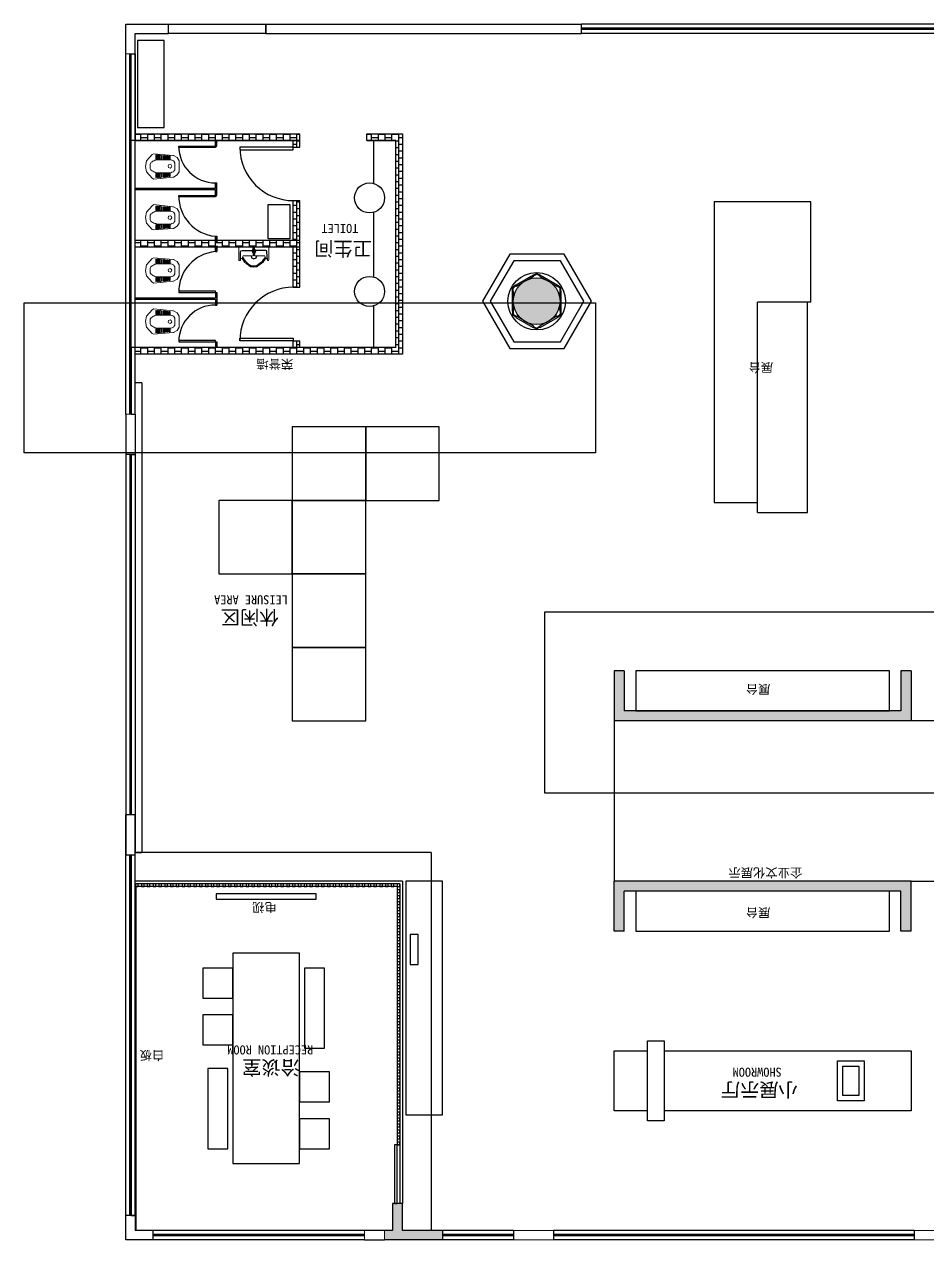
# Model space of a CAD drawing. Header units: millimetres. Extents: x 5625199 to 7433318, y -3316392 to -2552493.
# Drawn here: x 5992127 to 6005653, y -2653866 to -2635666 of the extents above; entities that cross this region are included whole.
import ezdxf

# ---------------------------------------------------------------- set-up
doc = ezdxf.new("R2010")
doc.units = ezdxf.units.MM
for name, color, linetype in [('155', 155, 'Continuous'), ('250', 250, 'Continuous'), ('PL-固定家具', 155, 'Continuous'), ('PL-固定落地', 155, 'Continuous'), ('PL-文字标注', 2, 'Continuous'), ('PL-新建墙体', 5, 'Continuous'), ('PL-活动家具', 15, 'Continuous'), ('PL-门', 4, 'Continuous')]:
    doc.layers.add(name, color=color, linetype=linetype)
doc.styles.add('黑体', font='simhei.ttf')
pattern_1 = [(270, (11647404.49, -4816425.33), (101.6, -2e-14), []), (360, (11647404.493, -4816425.334), (101.6, 50.8), [101.6, -101.6])]

# ---------------------------------------------------------------- blocks, each defined once
blk = doc.blocks.new('GRDRDRD')
at = {"lineweight": 9}
for points in [[(5099847, -2519310), (5099792, -2519279), (5099760, -2519231), (5099760, -2519145), (5099760, -2519066), (5099792, -2519018), (5099847, -2518987)], [(5099823, -2519097), (5099839, -2519073)], [(5099839, -2519073), (5099847, -2519066), (5099863, -2519058), (5099871, -2519058), (5099886, -2519050), (5100100, -2519050)], [(5099847, -2518987), (5099855, -2518987)], [(5100139, -2518955), (5099855, -2518987)], [(5100100, -2519050), (5100107, -2519050)], [(5100107, -2519050), (5100123, -2519058), (5100139, -2519066), (5100155, -2519073), (5100163, -2519081), (5100178, -2519089), (5100186, -2519097)], [(5100139, -2518955), (5100163, -2518971)], [(5100163, -2518971), (5100250, -2519066), (5100265, -2519145), (5100250, -2519231), (5100163, -2519326)], [(5099823, -2519200), (5099823, -2519097)], [(5099839, -2519223), (5099823, -2519200)], [(5100107, -2519247), (5100100, -2519247), (5099886, -2519247), (5099871, -2519239), (5099863, -2519239), (5099847, -2519231), (5099839, -2519223)], [(5100107, -2519239), (5100100, -2519247)], [(5100186, -2519200), (5100178, -2519208), (5100163, -2519216), (5100155, -2519223), (5100139, -2519231), (5100123, -2519239), (5100107, -2519239)], [(5100186, -2519097), (5100194, -2519113)], [(5100194, -2519176), (5100186, -2519200)], [(5100194, -2519176), (5100194, -2519113)], [(5100139, -2519334), (5099855, -2519310), (5099847, -2519310)], [(5100163, -2519326), (5100139, -2519334)]]:
    blk.add_lwpolyline(points, dxfattribs=at)
at = {"lineweight": 13}
for points in [[(5099894, -2518995), (5099910, -2518995), (5099910, -2519042), (5099894, -2519042)], [(5099926, -2518995), (5099942, -2518995), (5099942, -2519042), (5099926, -2519042)], [(5099950, -2518995), (5099965, -2518987), (5099965, -2519042), (5099950, -2519042)], [(5099981, -2518987), (5099997, -2518987), (5099997, -2519042), (5099981, -2519042)], [(5100013, -2518987), (5100021, -2518987), (5100021, -2519042), (5100013, -2519042)], [(5100052, -2519042), (5100036, -2519042), (5100036, -2518979), (5100052, -2518979)], [(5100084, -2519042), (5100068, -2519042), (5100068, -2518979), (5100084, -2518979)], [(5100107, -2519042), (5100100, -2519042), (5100100, -2518979), (5100107, -2518979)], [(5099894, -2519176), (5099878, -2519168), (5099871, -2519152), (5099878, -2519129), (5099894, -2519121), (5099918, -2519129), (5099926, -2519152), (5099918, -2519168)], [(5100084, -2519318), (5100068, -2519318), (5100068, -2519255), (5100084, -2519255)], [(5100100, -2519318), (5100100, -2519255), (5100107, -2519255), (5100107, -2519318)]]:
    blk.add_lwpolyline(points, close=True, dxfattribs=at)
for points in [[(5099894, -2519302), (5099894, -2519255), (5099910, -2519255), (5099910, -2519302)], [(5099926, -2519302), (5099926, -2519255), (5099942, -2519255), (5099942, -2519302)], [(5099950, -2519302), (5099950, -2519255), (5099965, -2519255), (5099965, -2519302)], [(5099981, -2519310), (5099981, -2519255), (5099997, -2519255), (5099997, -2519310)], [(5100013, -2519310), (5100013, -2519255), (5100021, -2519255), (5100021, -2519310)], [(5100036, -2519310), (5100036, -2519255), (5100052, -2519255), (5100052, -2519318), (5100036, -2519310)], [(5099910, -2519302), (5099894, -2519302)], [(5099942, -2519302), (5099926, -2519302)], [(5099965, -2519302), (5099950, -2519302)], [(5099997, -2519310), (5099981, -2519310)], [(5100021, -2519310), (5100013, -2519310)]]:
    blk.add_lwpolyline(points, dxfattribs=at)
blk = doc.blocks.new('SFSEEE')
at = {"lineweight": 9}
for points in [[(5103261, -2495352), (5103269, -2495352), (5103269, -2495375), (5103261, -2495375), (5103072, -2495375), (5103072, -2494925), (5103261, -2494925), (5103269, -2494933), (5103269, -2494949), (5103261, -2494949)], [(5103198, -2495139), (5103198, -2495012), (5103198, -2494989), (5103222, -2494981), (5103238, -2494973)], [(5103246, -2494949), (5103238, -2494957), (5103238, -2494965), (5103238, -2494973), (5103269, -2494996), (5103293, -2495012), (5103317, -2495036), (5103340, -2495075), (5103364, -2495107), (5103364, -2495123), (5103372, -2495154), (5103364, -2495178), (5103364, -2495202), (5103340, -2495233), (5103317, -2495265), (5103293, -2495289), (5103269, -2495304), (5103238, -2495328), (5103238, -2495336), (5103238, -2495344), (5103246, -2495352)], [(5103238, -2495328), (5103222, -2495320), (5103198, -2495312), (5103198, -2495296), (5103198, -2495162)]]:
    blk.add_lwpolyline(points, dxfattribs=at)
at = {"lineweight": 25}
for points in [[(5103261, -2494949), (5103143, -2494957), (5103127, -2494957), (5103119, -2494973), (5103119, -2495123)], [(5103222, -2494981), (5103230, -2494989), (5103261, -2495012), (5103285, -2495028), (5103301, -2495044), (5103332, -2495083), (5103348, -2495107), (5103356, -2495131), (5103356, -2495154), (5103356, -2495170), (5103348, -2495194), (5103332, -2495225), (5103301, -2495257), (5103285, -2495273), (5103261, -2495289), (5103230, -2495312), (5103222, -2495320)], [(5103072, -2495146), (5103096, -2495146), (5103104, -2495139)], [(5103104, -2495162), (5103096, -2495162), (5103072, -2495162), (5103072, -2495139)], [(5103261, -2495352), (5103143, -2495352), (5103127, -2495344), (5103119, -2495328), (5103119, -2495178)], [(5103159, -2495139), (5103159, -2495131)], [(5103159, -2495162), (5103159, -2495154)], [(5103167, -2495146), (5103175, -2495146), (5103182, -2495146)], [(5103167, -2495154), (5103175, -2495154), (5103182, -2495154)], [(5103175, -2495162), (5103175, -2495154)], [(5103182, -2495146), (5103190, -2495146), (5103190, -2495139), (5103190, -2495162), (5103190, -2495139), (5103190, -2495162), (5103182, -2495154)], [(5103198, -2495194), (5103230, -2495186), (5103246, -2495154), (5103230, -2495115), (5103198, -2495107)]]:
    blk.add_lwpolyline(points, dxfattribs=at)
for points in [[(5103072, -2495139), (5103072, -2495162), (5103072, -2495146)], [(5103127, -2495123), (5103111, -2495131), (5103104, -2495154), (5103111, -2495170), (5103127, -2495178), (5103151, -2495170), (5103159, -2495154), (5103151, -2495131)], [(5103143, -2495154), (5103135, -2495146), (5103127, -2495146), (5103119, -2495154), (5103127, -2495162), (5103135, -2495162)], [(5103175, -2495162), (5103175, -2495139), (5103167, -2495139), (5103167, -2495162)]]:
    blk.add_lwpolyline(points, close=True, dxfattribs=at)
blk = doc.blocks.new('G$CFB626B85')
at = {"layer": 'PL-活动家具'}
for points in [[(1100, 3300), (2200, 3300), (2200, 4400), (1100, 4400)], [(1100, 2200), (2200, 2200), (2200, 3300), (1100, 3300)], [(1100, 1100), (2200, 1100), (2200, 2200), (1100, 2200)], [(2200, 1100), (3300, 1100), (3300, 2200), (2200, 2200)], [(0, 0), (1100, 0), (1100, 1100), (0, 1100)], [(1100, 0), (2200, 0), (2200, 1100), (1100, 1100)]]:
    blk.add_lwpolyline(points, close=True, dxfattribs=at)

msp = doc.modelspace()

# ---------------------------------------------------------------- hatches: boundary and pattern name
at = {"layer": 'PL-新建墙体'}
h = msp.add_hatch(dxfattribs=at)
h.set_pattern_fill('AR-B88', color=250, scale=0.5, angle=270)
h.set_pattern_definition(pattern_1)
h.paths.add_polyline_path([(5993788.37, -2640605.97), (5997788.54, -2640605.99), (5997788.54, -2637305.61), (5997254.33, -2637305.61), (5997254.33, -2637405.71), (5997688.33, -2637405.71), (5997688.33, -2640503.89), (5993788.37, -2640503.87)])
h.paths.add_polyline_path([(5993788.37, -2639004.8), (5996254.33, -2639004.8), (5996254.33, -2638904.8), (5993788.37, -2638904.8)])
h.paths.add_polyline_path([(5996154.33, -2639004.8), (5996154.33, -2639604.11), (5996254.33, -2639604.11), (5996254.33, -2639004.8)])
h.paths.add_polyline_path([(5996254.33, -2638904.8), (5996254.33, -2638305.71), (5996154.33, -2638305.71), (5996154.33, -2638904.8)])
h.paths.add_polyline_path([(5996154.33, -2640503.88), (5996254.33, -2640503.88), (5996254.33, -2640404.11), (5996154.33, -2640404.11), (5996154.33, -2640503.88)])
h.paths.add_polyline_path([(5996154.33, -2637405.71), (5996154.33, -2637505.71), (5996254.33, -2637505.71), (5996254.33, -2637405.71)])
h.paths.add_polyline_path([(5996254.33, -2637405.71), (5996254.33, -2637305.61), (5993788.38, -2637305.61), (5993788.38, -2637405.71), (5996154.33, -2637405.71)])
h = msp.add_hatch(dxfattribs=at)
h.set_pattern_fill('AR-B88', color=250, scale=0.5, angle=270)
h.set_pattern_definition(pattern_1)
h.paths.add_polyline_path([(6015557.93, -2648645.67), (6016057.93, -2648645.67), (6016057.93, -2648495.67), (6016057.91, -2648095.67), (6015417.93, -2648095.67), (6015417.93, -2648495.67), (6012806.8, -2648495.67), (6012806.8, -2649245.67), (6012956.8, -2649245.67), (6012956.8, -2648645.67), (6015417.93, -2648645.67)])
h.paths.add_polyline_path([(6016057.93, -2646095.67), (6016057.83, -2645945.67), (6015557.93, -2645945.67), (6015417.66, -2645945.67), (6012956.8, -2645945.67), (6012956.8, -2645345.67), (6012806.8, -2645345.67), (6012806.8, -2646095.67), (6015417.93, -2646095.67), (6015417.93, -2646495.67), (6016057.85, -2646495.67)])
h.paths.add_polyline_path([(6012206.8, -2646095.67), (6012206.8, -2645345.67), (6012056.8, -2645345.67), (6012056.8, -2645945.67), (6007953.18, -2645945.67), (6007953.18, -2645345.67), (6007803.18, -2645345.67), (6007803.18, -2646095.67)])
h.paths.add_polyline_path([(6007803.18, -2648495.67), (6007803.18, -2649245.67), (6007953.18, -2649245.67), (6007953.18, -2648645.67), (6012056.8, -2648645.67), (6012056.8, -2649245.67), (6012206.8, -2649245.67), (6012206.8, -2648495.67)])
h.paths.add_polyline_path([(6000957.9, -2648495.67), (6000957.9, -2649245.67), (6001107.9, -2649245.67), (6001107.9, -2648645.67), (6005253.18, -2648645.67), (6005253.18, -2649245.67), (6005403.18, -2649245.67), (6005403.18, -2648495.67)])
h.paths.add_polyline_path([(6005403.18, -2646095.67), (6005403.18, -2645345.67), (6005253.18, -2645345.67), (6005253.18, -2645945.67), (6001107.9, -2645945.67), (6001107.9, -2645345.67), (6000957.9, -2645345.67), (6000957.9, -2646095.67)])
h.paths.add_polyline_path([(5998388.54, -2653865.78), (5998388.54, -2653805.78), (5998388.54, -2653785.78), (5998388.54, -2653725.78), (5997788.54, -2653725.78), (5997788.54, -2653325.78), (5997638.54, -2653325.78), (5997638.54, -2653725.78), (5997517.95, -2653725.78), (5997517.95, -2653865.78)])
h.paths.add_polyline_path([(5999448.02, -2639812.23, 1), (6000148.02, -2639812.23, 1)])
h.paths.add_polyline_path([(6013567.95, -2637635.61, 1), (6014267.95, -2637635.61, 1)])

# ---------------------------------------------------------------- linework, layer by layer
at = {"ltscale": 500}
for p, q in [((5993648.36, -2636105.38), (5993648.36, -2635665.61)), ((5993648.36, -2635665.61), (5994284.18, -2635665.61)), ((5995743.37, -2635665.61), (6000471.11, -2635665.61)), ((5993788.36, -2636105.38), (5993788.36, -2635805.61)), ((5993788.36, -2635805.61), (5994284.18, -2635805.61)), ((5995743.37, -2635805.61), (6000471.11, -2635805.61)), ((5993788.36, -2637305.61), (5993788.36, -2637305.61)), ((5997788.54, -2637305.61), (5997788.54, -2639208.25)), ((5993788.36, -2637405.71), (5996254.33, -2637405.71)), ((5993648.37, -2641505.43), (5993648.37, -2642105.61)), ((5993788.37, -2641505.43), (5993788.37, -2642105.61)), ((5993648.37, -2648105.61), (5993648.37, -2647505.61)), ((5993648.37, -2647505.61), (5993648.37, -2648105.61)), ((5993788.37, -2648105.61), (5993788.37, -2647505.61)), ((5993788.37, -2647505.61), (5993788.37, -2648060.67))]:
    msp.add_line(p, q, dxfattribs=at)
at = {"color": 255, "ltscale": 500}
for p, q in [((5994284.18, -2635805.61), (5994284.18, -2635665.61)), ((5995743.37, -2635805.61), (5995743.37, -2635665.61)), ((5993788.38, -2642105.61), (5993648.37, -2642105.61)), ((5993788.37, -2647505.61), (5993648.37, -2647505.61)), ((5993788.37, -2648105.61), (5993648.37, -2648105.61)), ((5993648.35, -2653865.78), (5993648.37, -2653505.61)), ((5993788.37, -2653505.61), (5993648.37, -2653505.61)), ((5993788.37, -2653505.61), (5993788.36, -2653725.78)), ((5994050.04, -2653725.78), (5993788.36, -2653725.78)), ((5997517.95, -2653725.78), (5997217.95, -2653725.78)), ((5994050.04, -2653865.78), (5993648.35, -2653865.78)), ((5997217.95, -2653865.78), (5997517.95, -2653865.78))]:
    msp.add_line(p, q, dxfattribs=at)
at = {"color": 255, "lineweight": 9}
for p, q in [((5995743.37, -2635665.61), (6000471.11, -2635665.61)), ((5995743.37, -2635805.61), (6000471.11, -2635805.61)), ((5993648.36, -2636105.38), (5993788.36, -2636105.38)), ((5993648.36, -2641505.43), (5993788.37, -2641505.43)), ((5997217.95, -2653865.78), (5997217.95, -2653725.78)), ((5997517.95, -2653865.78), (5997517.95, -2653725.78)), ((6000050.04, -2653725.78), (5999450.04, -2653725.78)), ((6006050.04, -2653725.78), (6005450.04, -2653725.78)), ((6000050.04, -2653865.78), (5999450.04, -2653865.78)), ((6006050.04, -2653865.78), (6005450.04, -2653865.78))]:
    msp.add_line(p, q, dxfattribs=at)
at = {"color": 255}
for p, q in [((6000471.11, -2635805.61), (6000471.11, -2635665.61)), ((5994050.04, -2653725.78), (5994050.04, -2653865.78)), ((5999450.04, -2653725.78), (5999450.04, -2653865.78)), ((6000050.04, -2653725.78), (6000050.04, -2653865.78)), ((6005450.04, -2653725.78), (6005450.04, -2653865.78))]:
    msp.add_line(p, q, dxfattribs=at)
at = {"color": 250, "ltscale": 500}
for p, q in [((6012925.23, -2635665.61), (6000471.11, -2635665.61)), ((6012925.23, -2635805.61), (6000471.11, -2635805.61)), ((5993648.37, -2641505.43), (5993648.37, -2636105.43)), ((5993788.37, -2641505.43), (5993788.37, -2636105.43)), ((5993648.37, -2642105.61), (5993648.37, -2647505.61)), ((5993788.37, -2642105.61), (5993788.37, -2647505.61)), ((5993648.37, -2653505.61), (5993648.37, -2648105.61)), ((5993788.37, -2653505.61), (5993788.37, -2648105.61)), ((5993788.37, -2653505.61), (5993788.37, -2650337.7)), ((5997217.95, -2653725.78), (5994050.04, -2653725.78)), ((5999450.04, -2653725.78), (5998388.54, -2653725.78)), ((6005450.04, -2653725.78), (6000050.04, -2653725.78)), ((5997217.95, -2653865.78), (5994050.04, -2653865.78)), ((5999450.04, -2653865.78), (5998388.54, -2653865.78)), ((6005450.04, -2653865.78), (6000050.04, -2653865.78))]:
    msp.add_line(p, q, dxfattribs=at)
at = {"color": 3, "ltscale": 500}
for p, q in [((6012925.23, -2635725.61), (6000471.11, -2635725.61)), ((6012925.23, -2635745.61), (6000471.11, -2635745.61)), ((5993708.37, -2641505.43), (5993708.37, -2636105.43)), ((5993728.37, -2641505.43), (5993728.37, -2636105.43)), ((5993708.37, -2642105.61), (5993708.37, -2647505.61)), ((5993728.37, -2642105.61), (5993728.37, -2647505.61)), ((5993708.37, -2653505.61), (5993708.37, -2648105.61)), ((5993728.37, -2653505.61), (5993728.37, -2648105.61)), ((5997217.95, -2653785.78), (5994050.04, -2653785.78)), ((5997217.95, -2653805.78), (5994050.04, -2653805.78)), ((5999450.04, -2653785.78), (5998388.54, -2653785.78)), ((5999450.04, -2653805.78), (5998388.54, -2653805.78)), ((6005450.04, -2653785.78), (6000050.04, -2653785.78)), ((6005450.04, -2653805.78), (6000050.04, -2653805.78))]:
    msp.add_line(p, q, dxfattribs=at)
at = {"layer": '155', "color": 6, "ltscale": 500}
for points in [[(5992126.69, -2639838.2), (6000680.89, -2639838.2), (6000680.89, -2642081.92), (5992126.69, -2642081.92)], [(5999920.13, -2644462.37), (6016713.01, -2644462.37), (6016713.01, -2647179.38), (5999920.13, -2647179.38)]]:
    msp.add_lwpolyline(points, close=True, dxfattribs=at)
at = {"layer": '250', "ltscale": 500}
for p, q in [((6000957.9, -2646095.67), (6000957.9, -2648495.67)), ((6007803.18, -2646095.67), (6005403.18, -2646095.67)), ((6005403.18, -2648495.67), (6007803.18, -2648495.67))]:
    msp.add_line(p, q, dxfattribs=at)
msp.add_lwpolyline([(5995743.37, -2635805.61), (5994284.18, -2635805.61), (5994284.18, -2635665.61), (5995743.37, -2635665.61)], close=True, dxfattribs=at)
at = {"layer": 'PL-固定家具', "ltscale": 500}
for p, q in [((5994988.35, -2637490.72), (5994988.35, -2637405.95)), ((5994988.35, -2637490.72), (5995008.35, -2637490.72)), ((5995008.35, -2637490.72), (5995008.35, -2637405.95)), ((5994988.35, -2638125.49), (5994988.35, -2638040.72)), ((5994988.35, -2638040.72), (5995008.35, -2638040.72)), ((5995008.35, -2638230.25), (5995008.35, -2638040.72)), ((5994988.35, -2638125.49), (5993788.35, -2638125.49)), ((5994988.35, -2638145.49), (5993788.35, -2638145.49)), ((5994988.35, -2638230.25), (5994988.35, -2638145.49)), ((5994988.35, -2638230.25), (5995008.35, -2638230.25)), ((5994988.35, -2638925.03), (5994988.35, -2638840.25)), ((5994988.35, -2638840.25), (5994988.35, -2638925.02)), ((5994988.35, -2638840.25), (5995008.35, -2638840.25)), ((5995008.35, -2638925.03), (5995008.35, -2638840.25)), ((5995008.35, -2638840.25), (5995008.35, -2638925.02)), ((5994988.35, -2638984.79), (5994988.35, -2639069.57)), ((5994988.35, -2639069.57), (5994988.35, -2638984.8)), ((5995008.35, -2638984.79), (5995008.35, -2639069.57)), ((5995008.35, -2639069.57), (5995008.35, -2638984.8)), ((5994988.35, -2639069.57), (5995008.35, -2639069.57)), ((5994988.35, -2639679.57), (5994988.35, -2639764.33)), ((5994988.35, -2639679.57), (5995008.35, -2639679.57)), ((5995008.35, -2639679.57), (5995008.35, -2639869.1)), ((5994988.35, -2639764.33), (5993788.35, -2639764.33)), ((5994988.35, -2639784.33), (5993788.35, -2639784.33)), ((5994988.35, -2639784.33), (5994988.35, -2639869.1)), ((5994988.35, -2639869.1), (5995008.35, -2639869.1)), ((5994988.35, -2640419.1), (5994988.35, -2640503.87)), ((5994988.35, -2640419.1), (5995008.35, -2640419.1)), ((5995008.35, -2640419.1), (5995008.35, -2640503.87)), ((5997748.54, -2648535.67), (5993788.37, -2648535.67)), ((5997708.54, -2648575.67), (5993788.37, -2648575.67)), ((5997708.54, -2648575.67), (5997708.54, -2652445.78)), ((5997748.54, -2648535.67), (5997748.54, -2652445.78))]:
    msp.add_line(p, q, dxfattribs=at)
at = {"layer": 'PL-固定家具', "color": 8}
for p, q in [((5999747.33, -2639424.18), (5999788.03, -2639401.98)), ((5999752.12, -2639432.96), (5999792.81, -2639410.76)), ((5999843.93, -2639432.96), (5999803.23, -2639410.76)), ((5999848.72, -2639424.18), (5999808.02, -2639401.98)), ((5999436.61, -2639662.11), (5999437.74, -2639615.76)), ((5999446.61, -2639662.35), (5999447.74, -2639616.01)), ((5999487.31, -2639574.3), (5999447.74, -2639598.45)), ((5999492.52, -2639582.84), (5999452.95, -2639606.98)), ((6000103.53, -2639582.84), (6000143.1, -2639606.98)), ((6000108.74, -2639574.3), (6000148.31, -2639598.45)), ((6000149.43, -2639662.35), (6000148.31, -2639616.01)), ((6000159.43, -2639662.11), (6000158.3, -2639615.76)), ((5999436.61, -2639962.35), (5999437.74, -2640008.69)), ((5999446.61, -2639962.11), (5999447.74, -2640008.45)), ((5999487.31, -2640050.16), (5999447.74, -2640026.01)), ((5999492.52, -2640041.62), (5999452.95, -2640017.47)), ((6000103.53, -2640041.62), (6000143.1, -2640017.47)), ((6000108.74, -2640050.16), (6000148.31, -2640026.01)), ((6000149.43, -2639962.11), (6000148.31, -2640008.45)), ((6000159.43, -2639962.35), (6000158.3, -2640008.69)), ((5999747.33, -2640200.28), (5999788.03, -2640222.47)), ((5999752.12, -2640191.5), (5999792.81, -2640213.69)), ((5999843.93, -2640191.5), (5999803.23, -2640213.69)), ((5999848.72, -2640200.28), (5999808.02, -2640222.47))]:
    msp.add_line(p, q, dxfattribs=at)
for points in [[(5999668.12, -2639487.23), (5999754.72, -2639437.23), (5999744.72, -2639419.91), (5999484.91, -2639569.91), (5999494.91, -2639587.23), (5999581.52, -2639537.23)], [(6000014.53, -2639537.23), (6000101.13, -2639587.23), (6000111.13, -2639569.91), (5999851.32, -2639419.91), (5999841.32, -2639437.23), (5999927.93, -2639487.23)], [(5999451.61, -2639762.23), (5999451.61, -2639662.23), (5999431.61, -2639662.23), (5999431.61, -2639962.23), (5999451.61, -2639962.23), (5999451.61, -2639862.23)], [(6000144.43, -2639862.23), (6000144.43, -2639962.23), (6000164.43, -2639962.23), (6000164.43, -2639662.23), (6000144.43, -2639662.23), (6000144.43, -2639762.23)], [(5999581.52, -2640087.23), (5999494.91, -2640037.23), (5999484.91, -2640054.55), (5999744.72, -2640204.55), (5999754.72, -2640187.23), (5999668.12, -2640137.23)], [(5999927.93, -2640137.23), (5999841.32, -2640187.23), (5999851.32, -2640204.55), (6000111.13, -2640054.55), (6000101.13, -2640037.23), (6000014.53, -2640087.23)]]:
    msp.add_lwpolyline(points, dxfattribs=at)
at = {"layer": 'PL-固定家具', "color": 250, "ltscale": 500}
for points in [[(5993793.54, -2648575.67), (5993833.54, -2648575.67), (5993833.54, -2648535.67), (5993793.54, -2648535.67)], [(5993880.54, -2648575.67), (5993920.54, -2648575.67), (5993920.54, -2648535.67), (5993880.54, -2648535.67)], [(5993967.54, -2648575.67), (5994007.54, -2648575.67), (5994007.54, -2648535.67), (5993967.54, -2648535.67)], [(5994054.54, -2648575.67), (5994094.54, -2648575.67), (5994094.54, -2648535.67), (5994054.54, -2648535.67)], [(5994141.54, -2648575.67), (5994181.54, -2648575.67), (5994181.54, -2648535.67), (5994141.54, -2648535.67)], [(5994228.54, -2648575.67), (5994268.54, -2648575.67), (5994268.54, -2648535.67), (5994228.54, -2648535.67)], [(5994315.54, -2648575.67), (5994355.54, -2648575.67), (5994355.54, -2648535.67), (5994315.54, -2648535.67)], [(5994402.54, -2648575.67), (5994442.54, -2648575.67), (5994442.54, -2648535.67), (5994402.54, -2648535.67)], [(5994489.54, -2648575.67), (5994529.54, -2648575.67), (5994529.54, -2648535.67), (5994489.54, -2648535.67)], [(5994576.54, -2648575.67), (5994616.54, -2648575.67), (5994616.54, -2648535.67), (5994576.54, -2648535.67)], [(5994663.54, -2648575.67), (5994703.54, -2648575.67), (5994703.54, -2648535.67), (5994663.54, -2648535.67)], [(5994750.54, -2648575.67), (5994790.54, -2648575.67), (5994790.54, -2648535.67), (5994750.54, -2648535.67)], [(5994837.54, -2648575.67), (5994877.54, -2648575.67), (5994877.54, -2648535.67), (5994837.54, -2648535.67)], [(5994924.54, -2648575.67), (5994964.54, -2648575.67), (5994964.54, -2648535.67), (5994924.54, -2648535.67)], [(5995011.54, -2648575.67), (5995051.54, -2648575.67), (5995051.54, -2648535.67), (5995011.54, -2648535.67)], [(5995098.54, -2648575.67), (5995138.54, -2648575.67), (5995138.54, -2648535.67), (5995098.54, -2648535.67)], [(5995185.54, -2648575.67), (5995225.54, -2648575.67), (5995225.54, -2648535.67), (5995185.54, -2648535.67)], [(5995272.54, -2648575.67), (5995312.54, -2648575.67), (5995312.54, -2648535.67), (5995272.54, -2648535.67)], [(5995359.54, -2648575.67), (5995399.54, -2648575.67), (5995399.54, -2648535.67), (5995359.54, -2648535.67)], [(5995446.54, -2648575.67), (5995486.54, -2648575.67), (5995486.54, -2648535.67), (5995446.54, -2648535.67)], [(5995533.54, -2648575.67), (5995573.54, -2648575.67), (5995573.54, -2648535.67), (5995533.54, -2648535.67)], [(5995620.54, -2648575.67), (5995660.54, -2648575.67), (5995660.54, -2648535.67), (5995620.54, -2648535.67)], [(5995707.54, -2648575.67), (5995747.54, -2648575.67), (5995747.54, -2648535.67), (5995707.54, -2648535.67)], [(5995794.54, -2648575.67), (5995834.54, -2648575.67), (5995834.54, -2648535.67), (5995794.54, -2648535.67)], [(5995881.54, -2648575.67), (5995921.54, -2648575.67), (5995921.54, -2648535.67), (5995881.54, -2648535.67)], [(5995968.54, -2648575.67), (5996008.54, -2648575.67), (5996008.54, -2648535.67), (5995968.54, -2648535.67)], [(5996055.54, -2648575.67), (5996095.54, -2648575.67), (5996095.54, -2648535.67), (5996055.54, -2648535.67)], [(5996142.54, -2648575.67), (5996182.54, -2648575.67), (5996182.54, -2648535.67), (5996142.54, -2648535.67)], [(5996229.54, -2648575.67), (5996269.54, -2648575.67), (5996269.54, -2648535.67), (5996229.54, -2648535.67)], [(5996316.54, -2648575.67), (5996356.54, -2648575.67), (5996356.54, -2648535.67), (5996316.54, -2648535.67)], [(5996403.54, -2648575.67), (5996443.54, -2648575.67), (5996443.54, -2648535.67), (5996403.54, -2648535.67)], [(5996490.54, -2648575.67), (5996530.54, -2648575.67), (5996530.54, -2648535.67), (5996490.54, -2648535.67)], [(5996577.54, -2648575.67), (5996617.54, -2648575.67), (5996617.54, -2648535.67), (5996577.54, -2648535.67)], [(5996664.54, -2648575.67), (5996704.54, -2648575.67), (5996704.54, -2648535.67), (5996664.54, -2648535.67)], [(5996751.54, -2648575.67), (5996791.54, -2648575.67), (5996791.54, -2648535.67), (5996751.54, -2648535.67)], [(5996838.54, -2648575.67), (5996878.54, -2648575.67), (5996878.54, -2648535.67), (5996838.54, -2648535.67)], [(5996925.54, -2648575.67), (5996965.54, -2648575.67), (5996965.54, -2648535.67), (5996925.54, -2648535.67)], [(5997012.54, -2648575.67), (5997052.54, -2648575.67), (5997052.54, -2648535.67), (5997012.54, -2648535.67)], [(5997099.54, -2648575.67), (5997139.54, -2648575.67), (5997139.54, -2648535.67), (5997099.54, -2648535.67)], [(5997186.54, -2648575.67), (5997226.54, -2648575.67), (5997226.54, -2648535.67), (5997186.54, -2648535.67)], [(5997273.54, -2648575.67), (5997313.54, -2648575.67), (5997313.54, -2648535.67), (5997273.54, -2648535.67)], [(5997360.54, -2648575.67), (5997400.54, -2648575.67), (5997400.54, -2648535.67), (5997360.54, -2648535.67)], [(5997447.54, -2648575.67), (5997487.54, -2648575.67), (5997487.54, -2648535.67), (5997447.54, -2648535.67)], [(5997534.54, -2648575.67), (5997574.54, -2648575.67), (5997574.54, -2648535.67), (5997534.54, -2648535.67)], [(5997621.54, -2648575.67), (5997661.54, -2648575.67), (5997661.54, -2648535.67), (5997621.54, -2648535.67)], [(5997708.54, -2648665.67), (5997748.54, -2648665.67), (5997748.54, -2648625.67), (5997708.54, -2648625.67)], [(5997708.54, -2648755.67), (5997748.54, -2648755.67), (5997748.54, -2648715.67), (5997708.54, -2648715.67)], [(5997708.54, -2648845.67), (5997748.54, -2648845.67), (5997748.54, -2648805.67), (5997708.54, -2648805.67)], [(5997708.54, -2648935.67), (5997748.54, -2648935.67), (5997748.54, -2648895.67), (5997708.54, -2648895.67)], [(5997708.54, -2649025.67), (5997748.54, -2649025.67), (5997748.54, -2648985.67), (5997708.54, -2648985.67)], [(5997708.54, -2649115.67), (5997748.54, -2649115.67), (5997748.54, -2649075.67), (5997708.54, -2649075.67)], [(5997708.54, -2649205.67), (5997748.54, -2649205.67), (5997748.54, -2649165.67), (5997708.54, -2649165.67)], [(5997708.54, -2649295.67), (5997748.54, -2649295.67), (5997748.54, -2649255.67), (5997708.54, -2649255.67)], [(5997708.54, -2649385.67), (5997748.54, -2649385.67), (5997748.54, -2649345.67), (5997708.54, -2649345.67)], [(5997708.54, -2649475.67), (5997748.54, -2649475.67), (5997748.54, -2649435.67), (5997708.54, -2649435.67)], [(5997708.54, -2649565.67), (5997748.54, -2649565.67), (5997748.54, -2649525.67), (5997708.54, -2649525.67)], [(5997708.54, -2649655.67), (5997748.54, -2649655.67), (5997748.54, -2649615.67), (5997708.54, -2649615.67)], [(5997708.54, -2649745.67), (5997748.54, -2649745.67), (5997748.54, -2649705.67), (5997708.54, -2649705.67)], [(5997708.54, -2649835.67), (5997748.54, -2649835.67), (5997748.54, -2649795.67), (5997708.54, -2649795.67)], [(5997708.54, -2649925.67), (5997748.54, -2649925.67), (5997748.54, -2649885.67), (5997708.54, -2649885.67)], [(5997708.54, -2650015.67), (5997748.54, -2650015.67), (5997748.54, -2649975.67), (5997708.54, -2649975.67)], [(5997708.54, -2650105.67), (5997748.54, -2650105.67), (5997748.54, -2650065.67), (5997708.54, -2650065.67)], [(5997708.54, -2650195.67), (5997748.54, -2650195.67), (5997748.54, -2650155.67), (5997708.54, -2650155.67)], [(5997708.54, -2650285.67), (5997748.54, -2650285.67), (5997748.54, -2650245.67), (5997708.54, -2650245.67)], [(5997708.54, -2650375.67), (5997748.54, -2650375.67), (5997748.54, -2650335.67), (5997708.54, -2650335.67)], [(5997708.54, -2650465.67), (5997748.54, -2650465.67), (5997748.54, -2650425.67), (5997708.54, -2650425.67)], [(5997708.54, -2650555.67), (5997748.54, -2650555.67), (5997748.54, -2650515.67), (5997708.54, -2650515.67)], [(5997708.54, -2650645.67), (5997748.54, -2650645.67), (5997748.54, -2650605.67), (5997708.54, -2650605.67)], [(5997708.54, -2650735.67), (5997748.54, -2650735.67), (5997748.54, -2650695.67), (5997708.54, -2650695.67)], [(5997708.54, -2650825.67), (5997748.54, -2650825.67), (5997748.54, -2650785.67), (5997708.54, -2650785.67)], [(5997708.54, -2650915.67), (5997748.54, -2650915.67), (5997748.54, -2650875.67), (5997708.54, -2650875.67)], [(5997708.54, -2651005.67), (5997748.54, -2651005.67), (5997748.54, -2650965.67), (5997708.54, -2650965.67)], [(5997708.54, -2651095.67), (5997748.54, -2651095.67), (5997748.54, -2651055.67), (5997708.54, -2651055.67)], [(5997708.54, -2651185.67), (5997748.54, -2651185.67), (5997748.54, -2651145.67), (5997708.54, -2651145.67)], [(5997708.54, -2651275.67), (5997748.54, -2651275.67), (5997748.54, -2651235.67), (5997708.54, -2651235.67)], [(5997708.54, -2651365.67), (5997748.54, -2651365.67), (5997748.54, -2651325.67), (5997708.54, -2651325.67)], [(5997708.54, -2651455.67), (5997748.54, -2651455.67), (5997748.54, -2651415.67), (5997708.54, -2651415.67)], [(5997708.54, -2651545.67), (5997748.54, -2651545.67), (5997748.54, -2651505.67), (5997708.54, -2651505.67)], [(5997708.54, -2651635.67), (5997748.54, -2651635.67), (5997748.54, -2651595.67), (5997708.54, -2651595.67)], [(5997708.54, -2651725.67), (5997748.54, -2651725.67), (5997748.54, -2651685.67), (5997708.54, -2651685.67)], [(5997708.54, -2651815.67), (5997748.54, -2651815.67), (5997748.54, -2651775.67), (5997708.54, -2651775.67)], [(5997708.54, -2651905.67), (5997748.54, -2651905.67), (5997748.54, -2651865.67), (5997708.54, -2651865.67)], [(5997708.54, -2651995.67), (5997748.54, -2651995.67), (5997748.54, -2651955.67), (5997708.54, -2651955.67)], [(5997708.54, -2652085.67), (5997748.54, -2652085.67), (5997748.54, -2652045.67), (5997708.54, -2652045.67)], [(5997708.54, -2652175.67), (5997748.54, -2652175.67), (5997748.54, -2652135.67), (5997708.54, -2652135.67)], [(5997708.54, -2652265.67), (5997748.54, -2652265.67), (5997748.54, -2652225.67), (5997708.54, -2652225.67)], [(5997708.54, -2652355.67), (5997748.54, -2652355.67), (5997748.54, -2652315.67), (5997708.54, -2652315.67)], [(5997708.54, -2652445.67), (5997748.54, -2652445.67), (5997748.54, -2652405.67), (5997708.54, -2652405.67)]]:
    msp.add_lwpolyline(points, close=True, dxfattribs=at)
at = {"layer": 'PL-固定家具', "ltscale": 500}
msp.add_lwpolyline([(5997708.54, -2648575.67), (5997748.54, -2648575.67), (5997748.54, -2648535.67), (5997708.54, -2648535.67)], close=True, dxfattribs=at)
at = {"layer": 'PL-固定家具'}
msp.add_lwpolyline([(5998023.54, -2649295.67), (5997903.54, -2649295.67), (5997903.54, -2649745.67), (5998023.54, -2649745.67)], close=True, dxfattribs=at)
at = {"layer": 'PL-固定家具', "color": 250}
msp.add_circle((5999798.02, -2639812.23), 430, dxfattribs=at)
at = {"layer": 'PL-固定家具'}
for centre in [(5999798.02, -2639402.23), (5999442.95, -2639607.23), (6000153.09, -2639607.23), (5999442.95, -2640017.23), (6000153.09, -2640017.23), (5999798.02, -2640222.23)]:
    msp.add_circle(centre, 10, dxfattribs=at)
at = {"layer": 'PL-固定落地', "color": 155, "ltscale": 500}
for p, q in [((5993888.37, -2641035.97), (5993788.38, -2641035.97)), ((5993888.37, -2641035.97), (5993888.37, -2648065.67)), ((5993788.37, -2648065.67), (5993888.37, -2648065.67))]:
    msp.add_line(p, q, dxfattribs=at)
at = {"layer": 'PL-固定落地', "color": 250, "ltscale": 500}
for p, q in [((5998218.54, -2648065.67), (5993788.37, -2648065.67)), ((5998218.54, -2648065.67), (5998218.54, -2653725.78)), ((5997748.54, -2652445.67), (5997748.54, -2653325.78))]:
    msp.add_line(p, q, dxfattribs=at)
at = {"layer": 'PL-固定落地', "color": 8, "ltscale": 500}
for q in [(5993788.37, -2648495.67), (5997788.54, -2653325.78)]:
    msp.add_line((5997788.54, -2648495.67), q, dxfattribs=at)
at = {"layer": 'PL-固定落地', "ltscale": 500}
msp.add_line((5997748.54, -2652445.78), (5997708.54, -2652445.78), dxfattribs=at)
at = {"layer": 'PL-固定落地', "color": 155, "ltscale": 500}
msp.add_lwpolyline([(5998388.54, -2651995.67), (5998388.54, -2648495.67), (5997838.54, -2648495.67), (5997838.54, -2651995.67)], close=True, dxfattribs=at)
at = {"layer": 'PL-新建墙体'}
for p, q in [((5993788.36, -2637305.61), (5996254.33, -2637305.61)), ((5996254.33, -2637405.71), (5996254.33, -2637305.61)), ((5997254.33, -2637305.61), (5997788.54, -2637305.61)), ((5997254.33, -2637405.71), (5997254.33, -2637305.61)), ((5997788.54, -2637305.61), (5997788.54, -2640605.99)), ((5996254.33, -2637405.71), (5993788.36, -2637405.71)), ((5996154.33, -2637505.71), (5996154.33, -2637405.71)), ((5996154.33, -2637505.71), (5996254.33, -2637505.71)), ((5996254.33, -2637505.71), (5996254.33, -2637405.71)), ((5997254.33, -2637405.71), (5997688.33, -2637405.71)), ((5997688.33, -2637405.71), (5997254.33, -2637405.71)), ((5997688.33, -2640503.89), (5997688.33, -2637405.71)), ((5996154.33, -2638905.61), (5996154.33, -2638305.71)), ((5996154.33, -2638305.71), (5996254.33, -2638305.71)), ((5996254.33, -2639604.11), (5996254.33, -2638305.71)), ((5996254.33, -2638904.8), (5993788.36, -2638904.8)), ((5996254.33, -2639004.8), (5993788.36, -2639004.8)), ((5996154.33, -2639604.11), (5996154.33, -2639003.99)), ((5996154.33, -2639604.11), (5996254.33, -2639604.11)), ((5996154.33, -2640503.89), (5996154.33, -2640404.11)), ((5996154.33, -2640404.11), (5996254.33, -2640404.11)), ((5996254.33, -2640503.89), (5996254.33, -2640404.11)), ((5997688.33, -2640503.89), (5993788.38, -2640503.87)), ((5997788.54, -2640605.99), (5993788.38, -2640605.97)), ((6001107.9, -2645345.67), (6000957.9, -2645345.67)), ((6000957.9, -2645345.67), (6000957.9, -2646095.67)), ((6001107.9, -2645345.67), (6001107.9, -2645945.67)), ((6005253.18, -2645345.67), (6005253.18, -2645945.67)), ((6005403.18, -2645345.67), (6005253.18, -2645345.67)), ((6005403.18, -2645345.67), (6005403.18, -2646095.67)), ((6005403.18, -2646095.67), (6000957.9, -2646095.67)), ((6005253.18, -2645945.67), (6001107.9, -2645945.67)), ((6005403.18, -2648495.67), (6000957.9, -2648495.67)), ((6000957.9, -2649245.67), (6000957.9, -2648495.67)), ((6005253.18, -2648645.67), (6001107.9, -2648645.67)), ((6001107.9, -2649245.67), (6001107.9, -2648645.67)), ((6005253.18, -2649245.67), (6005253.18, -2648645.67)), ((6005403.18, -2649245.67), (6005403.18, -2648495.67)), ((6001107.9, -2649245.67), (6000957.9, -2649245.67)), ((6005403.18, -2649245.67), (6005253.18, -2649245.67)), ((5997788.54, -2653325.78), (5997638.54, -2653325.78)), ((5997638.54, -2653325.78), (5997638.54, -2653725.78)), ((5997788.54, -2653725.78), (5997788.54, -2653325.78)), ((5997638.54, -2653725.78), (5997518.02, -2653725.78)), ((5998388.54, -2653725.78), (5997788.54, -2653725.78)), ((5998388.54, -2653725.78), (5998388.54, -2653865.78)), ((5998388.54, -2653865.78), (5997517.95, -2653865.78))]:
    msp.add_line(p, q, dxfattribs=at)
for points in [[(5993788.38, -2637405.71), (5993728.37, -2637405.71), (5993728.37, -2636105.43), (5993788.38, -2636105.43)], [(5993728.37, -2641505.43), (5993788.38, -2641505.43), (5993788.38, -2640503.87), (5993728.37, -2640503.87)], [(5993788.37, -2647505.61), (5993728.37, -2647505.61), (5993728.37, -2642105.61), (5993788.37, -2642105.61)], [(5993788.37, -2648105.61), (5993728.37, -2648105.61), (5993728.37, -2653505.61), (5993788.37, -2653505.61)]]:
    msp.add_lwpolyline(points, close=True, dxfattribs=at)
msp.add_circle((5999798.02, -2639812.23), 350, dxfattribs=at)
at = {"layer": 'PL-活动家具'}
for p, q in [((5997354.33, -2637405.71), (5997354.32, -2638048.18)), ((6003905.54, -2638325.64), (6002455.54, -2638325.64)), ((6002455.54, -2638325.64), (6002455.54, -2642825.64)), ((6003905.54, -2639825.64), (6003905.54, -2638325.64)), ((5997354.32, -2638482.81), (5997354.32, -2639448.8)), ((5997354.32, -2639883.44), (5997354.31, -2640503.89)), ((6003105.54, -2642975.64), (6003105.54, -2639825.64)), ((6003905.54, -2639825.64), (6003105.54, -2639825.64)), ((6003855.54, -2642975.64), (6003855.54, -2639825.64)), ((6002455.54, -2642825.64), (6003105.54, -2642825.64)), ((6003105.54, -2642975.64), (6003855.54, -2642975.64))]:
    msp.add_line(p, q, dxfattribs=at)
at = {"layer": 'PL-活动家具', "color": 250}
msp.add_line((5993798.37, -2648575.67), (5993798.36, -2653725.78), dxfattribs=at)
at = {"layer": 'PL-活动家具'}
for points in [[(5994223.11, -2637208.93), (5994223.11, -2635908.93), (5993823.11, -2635908.93), (5993823.11, -2637208.93)], [(5996102.66, -2638879.59), (5995776.14, -2638879.59), (5995776.14, -2638362.47), (5996102.66, -2638362.47)], [(6000211.74, -2640518.04), (6000619.48, -2639811.82), (6000211.74, -2639105.61), (5999396.27, -2639105.61), (5998988.54, -2639811.82), (5999396.27, -2640518.04)], [(6000154.01, -2640418.04), (6000504.01, -2639811.82), (6000154.01, -2639205.61), (5999454.01, -2639205.61), (5999104.01, -2639811.82), (5999454.01, -2640418.04)], [(6005080.54, -2645345.67), (6001280.54, -2645345.67), (6001280.54, -2645945.67), (6005080.54, -2645945.67)], [(6005080.54, -2648645.67), (6001280.54, -2648645.67), (6001280.54, -2649245.67), (6005080.54, -2649245.67)], [(5996498.46, -2648688.14), (5994998.46, -2648688.14), (5994998.46, -2648768.14), (5996498.46, -2648768.14)], [(5996248.46, -2652725.67), (5996248.46, -2649575.67), (5995248.46, -2649575.67), (5995248.46, -2652725.67)], [(6001457.9, -2652085.73), (6001457.9, -2650885.73), (6001707.9, -2650885.73), (6001707.9, -2652085.73)], [(6004303.18, -2651185.73), (6004703.18, -2651185.73), (6004703.18, -2651785.73), (6004303.18, -2651785.73)]]:
    msp.add_lwpolyline(points, close=True, dxfattribs=at)
at = {"layer": 'PL-活动家具', "color": 8}
for points in [[(5994798.46, -2650247.81), (5995248.46, -2650247.81), (5995248.46, -2649797.81), (5994798.46, -2649797.81)], [(5996623.46, -2650997.76), (5996623.46, -2649797.76), (5996323.46, -2649797.76), (5996323.46, -2650997.76)], [(5994798.46, -2650947.81), (5995248.46, -2650947.81), (5995248.46, -2650497.81), (5994798.46, -2650497.81)], [(5994873.46, -2651303.59), (5994873.46, -2652503.59), (5995173.46, -2652503.59), (5995173.46, -2651303.59)], [(5996698.46, -2651353.53), (5996248.46, -2651353.53), (5996248.46, -2651803.53), (5996698.46, -2651803.53)], [(5996698.46, -2652053.53), (5996248.46, -2652053.53), (5996248.46, -2652503.53), (5996698.46, -2652503.53)]]:
    msp.add_lwpolyline(points, close=True, dxfattribs=at)
at = {"layer": 'PL-活动家具'}
for points in [[(6001457.9, -2651935.73), (6000957.9, -2651935.73), (6000957.9, -2651035.73), (6001457.9, -2651035.73)], [(6001707.9, -2651035.73), (6005403.18, -2651035.73), (6005403.18, -2651935.73), (6001707.9, -2651935.73)]]:
    msp.add_lwpolyline(points, dxfattribs=at)
at = {"layer": 'PL-活动家具', "color": 250}
msp.add_lwpolyline([(6004383.18, -2651265.73), (6004623.18, -2651265.73), (6004623.18, -2651705.73), (6004383.18, -2651705.73)], close=True, dxfattribs=at)
at = {"layer": 'PL-活动家具'}
for centre in [(5997296.02, -2638265.49), (5997296.02, -2639666.12)]:
    msp.add_circle(centre, 225, dxfattribs=at)
at = {"layer": 'PL-门'}
for points in [[(5994988.35, -2637510.72), (5994438.35, -2637510.72), (5994438.35, -2637490.72), (5994988.35, -2637490.72)], [(5996154.33, -2637505.71), (5995354.33, -2637505.71), (5995354.33, -2637545.71), (5996154.33, -2637545.71)], [(5994988.35, -2638250.25), (5994438.35, -2638250.25), (5994438.35, -2638230.25), (5994988.35, -2638230.25)], [(5994988.35, -2639659.57), (5994438.35, -2639659.57), (5994438.35, -2639679.57), (5994988.35, -2639679.57)], [(5994988.35, -2640399.1), (5994438.35, -2640399.1), (5994438.35, -2640419.1), (5994988.35, -2640419.1)], [(5996154.33, -2640404.11), (5995354.33, -2640404.11), (5995354.33, -2640364.11), (5996154.33, -2640364.11)], [(5997708.54, -2653325.67), (5997708.54, -2652445.67), (5997668.54, -2652445.67), (5997668.54, -2653325.67)]]:
    msp.add_lwpolyline(points, close=True, dxfattribs=at)
at = {"layer": 'PL-门', "color": 250}
for centre, radius, start, end in [((5994988.35, -2637490.72), 550, 180, 270), ((5996154.33, -2637505.71), 800, 180, 270.141393), ((5995042.3, -2638238.65), 604.01, 179.20245, 264.875677), ((5995042.3, -2639671.17), 604.01, 95.124323, 180.79755), ((5996154.33, -2640404.11), 800, 89.858607, 180), ((5994988.35, -2640419.1), 550, 90, 180)]:
    msp.add_arc(centre, radius, start, end, dxfattribs=at)

# ---------------------------------------------------------------- block references
at = {"ltscale": 500, "rotation": 180}
msp.add_blockref('G$CFB626B85', (5998338.54, -2641695.67), dxfattribs=at)
at = {"layer": 'PL-活动家具'}
for name, p, rotation in [('GRDRDRD', (11094205.25, -5156939.62), 180), ('SFSEEE', (8490715.03, 2464067.15), 270), ('GRDRDRD', (11094205.25, -5158498.46), 180)]:
    msp.add_blockref(name, p, dxfattribs=dict(at, rotation=rotation))
at = {"layer": 'PL-活动家具', "xscale": -1}
for p in [(11094205.25, -119411.36), (11094205.25, -120970.2)]:
    msp.add_blockref('GRDRDRD', p, dxfattribs=at)

# ---------------------------------------------------------------- texts
at = {"layer": 'PL-文字标注', "color": 2, "style": '黑体'}
for s, height, p in [('TOILET', 135.168, (5997128.47, -2638655.46)), ('卫生间', 211.2, (5997331.47, -2638921.09)), ('荣誉墙', 135.168, (5996153.4, -2640685.25)), ('展台', 135.168, (6003339.6, -2640738.52)), ('LEISURE AREA', 135.168, (5996072.38, -2644215.66)), ('休闲区', 211.2, (5995933.86, -2644441.28)), ('展台', 135.168, (6003298.61, -2645556.5)), ('企业文化展示', 135.168, (6003775.01, -2648302.76)), ('电视', 135.168, (5995909.79, -2648821.61)), ('展台', 135.168, (6003298.61, -2648901.08)), ('白板', 135.168, (5994221.57, -2651037.84)), ('RECEPTION ROOM', 135.168, (5996453.07, -2650956.56)), ('洽谈室', 211.2, (5996253.51, -2651182.19)), ('SHOWROOM', 135.168, (6003467.63, -2651290.39)), ('小展示厅', 211.2, (6003707.51, -2651516.01))]:
    msp.add_text(s, height=height, rotation=180, dxfattribs=at).set_placement(p)

doc.saveas('drawing.dxf')
